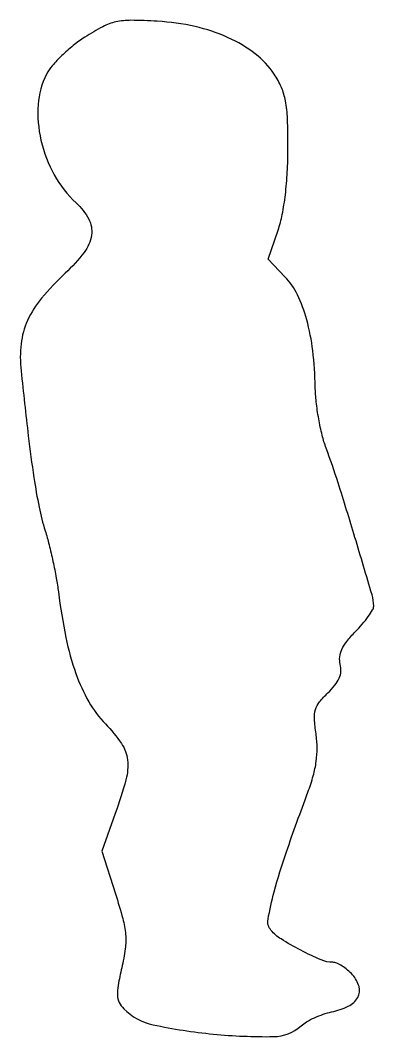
# Model space of a CAD drawing. Extents: x 0 to 58, y 0 to 166.
import ezdxf

# ---------------------------------------------------------------- set-up
doc = ezdxf.new("R2010")
doc.units = 0

msp = doc.modelspace()

# ---------------------------------------------------------------- linework, layer by layer
msp.add_lwpolyline([(10.805158, 163.138635, 0.026295), (8.893718, 161.759863, 0.022548), (7.032599, 160.119085, 0.023165), (5.476927, 158.471874, 0.05838), (4.555158, 157.106664, 0.103492), (3.170403, 152.122564, 0.072558), (3.638089, 146.29722, 0.069801), (5.80247, 140.622054, 0.080853), (9.368081, 136.075686, -0.08351), (11.431271, 133.416205, -0.162587), (11.882811, 130.79854, -0.126171), (10.67676, 127.966142, -0.041671), (7.614278, 124.590962, 0.030977), (3.731266, 120.49096, 0.067738), (1.434122, 116.835255, 0.0784), (0.391479, 113.057216, 0.054908), (0.377833, 108.633725, 0.002368), (1.5683, 97.987543, 0.008407), (2.478528, 91.179393, 0.012969), (3.337376, 86.340478, 0.024467), (4.320134, 82.5, -0.013372), (4.956902, 80.223129, -0.008117), (5.593713, 77.5, -0.008131), (6.138078, 74.775804, -0.014188), (6.488068, 72.5, 0.018909), (7.706676, 65.045069, 0.035578), (9.338703, 59.170306, 0.044057), (11.457823, 54.55156, 0.063133), (14.160567, 50.953984, -0.042791), (16.781849, 47.744643, -0.122865), (17.774167, 45.06654, -0.094573), (17.519824, 41.822521, -0.019374), (15.782448, 36.314968), (13.564485, 30.129935), (15.79606, 23.201118, -0.011465), (17.003276, 19.135663, -0.045066), (17.459731, 16.563806, -0.05503), (17.402477, 14.214751, -0.023138), (16.834092, 11.101591, 0.011535), (16.242012, 8.23652, 0.057132), (16.132664, 6.596538, 0.100507), (16.423759, 5.446456, 0.084489), (17.152151, 4.419278, 0.144513), (21.977945, 1.793202, 0.028745), (31.789705, 0.271672, 0.02724), (41.647728, -0.141682, 0.182746), (46.130303, 1.617923, -0.052028), (47.042528, 2.285281, -0.024995), (48.331609, 2.952562, -0.024467), (49.759134, 3.520676, -0.032034), (51.113604, 3.889399, 0.062151), (53.858857, 4.8171, 0.152156), (55.399242, 6.257936, 0.200993), (55.612941, 8.028991, 0.115242), (54.552974, 9.941464, 0.03345), (53.737903, 10.72922, 0.034154), (52.830466, 11.395305, 0.036289), (51.96548, 11.85932, 0.105344), (51.305174, 12, -0.102743), (49.41891, 12.391737, -0.017474), (46.086368, 13.978913, -0.018632), (42.860109, 15.811968, -0.08121), (41.208076, 17.249284, -0.220838), (40.737674, 19.031731, -0.021339), (41.736759, 23.513265, -0.018147), (43.739583, 30.026845, -0.005459), (47.250942, 39.781775, 0.021048), (48.123781, 42.466392, 0.033547), (48.615399, 44.82862, 0.036992), (48.758563, 47.056591, 0.034781), (48.577984, 49.328531, -0.022313), (48.322818, 51.767733, -0.085779), (48.491929, 53.277777, -0.098764), (49.143475, 54.530643, -0.035055), (50.521527, 56.020223, 0.03376), (51.676108, 57.261785, 0.068145), (52.368009, 58.401683, 0.083856), (52.643733, 59.518038, 0.080353), (52.544047, 60.680525, -0.089931), (52.463387, 61.89121, -0.07992), (52.803215, 63.107941, -0.059823), (53.618289, 64.433314, -0.025799), (54.991726, 65.991536, 0.016563), (56.143632, 67.25077, 0.021057), (57.116319, 68.489464, 0.019594), (57.831383, 69.570494, 0.137153), (58, 70.173636, 0.071747), (57.730269, 72.043702, 0.001384), (54.939872, 81.419685, 0.003621), (52.191111, 90.328581, 0.012735), (50.235914, 96, -0.029393), (49.583592, 98.118638, -0.015815), (49.018199, 100.79375, -0.0157), (48.612617, 103.566155, -0.023723), (48.450707, 106, 0.024692), (48.044706, 111.929603, 0.037715), (47.055524, 116.987554, 0.044652), (45.531535, 121.063922, 0.079408), (43.496636, 124.003512), (40.763153, 126.856653), (42.381576, 131.606465, 0.03447), (43.056145, 134.147509, 0.017649), (43.566456, 137.407485, 0.01619), (43.891745, 141.111034, 0.013808), (44, 145.030256, 0.009248), (43.911409, 149.819534, 0.036865), (43.587176, 152.736811, 0.055328), (42.919459, 154.934783, 0.044958), (41.748555, 157.102117, 0.082922), (38.654816, 160.418693, 0.057589), (34.24962, 163.057075, 0.051257), (28.810769, 164.872456, 0.040111), (22.64446, 165.73859, 0.012149), (18.338693, 165.889675, 0.056799), (15.87464, 165.635731, 0.067554), (13.735722, 164.852355, 0.021588)], format="xyb", close=True)

doc.saveas('drawing.dxf')
